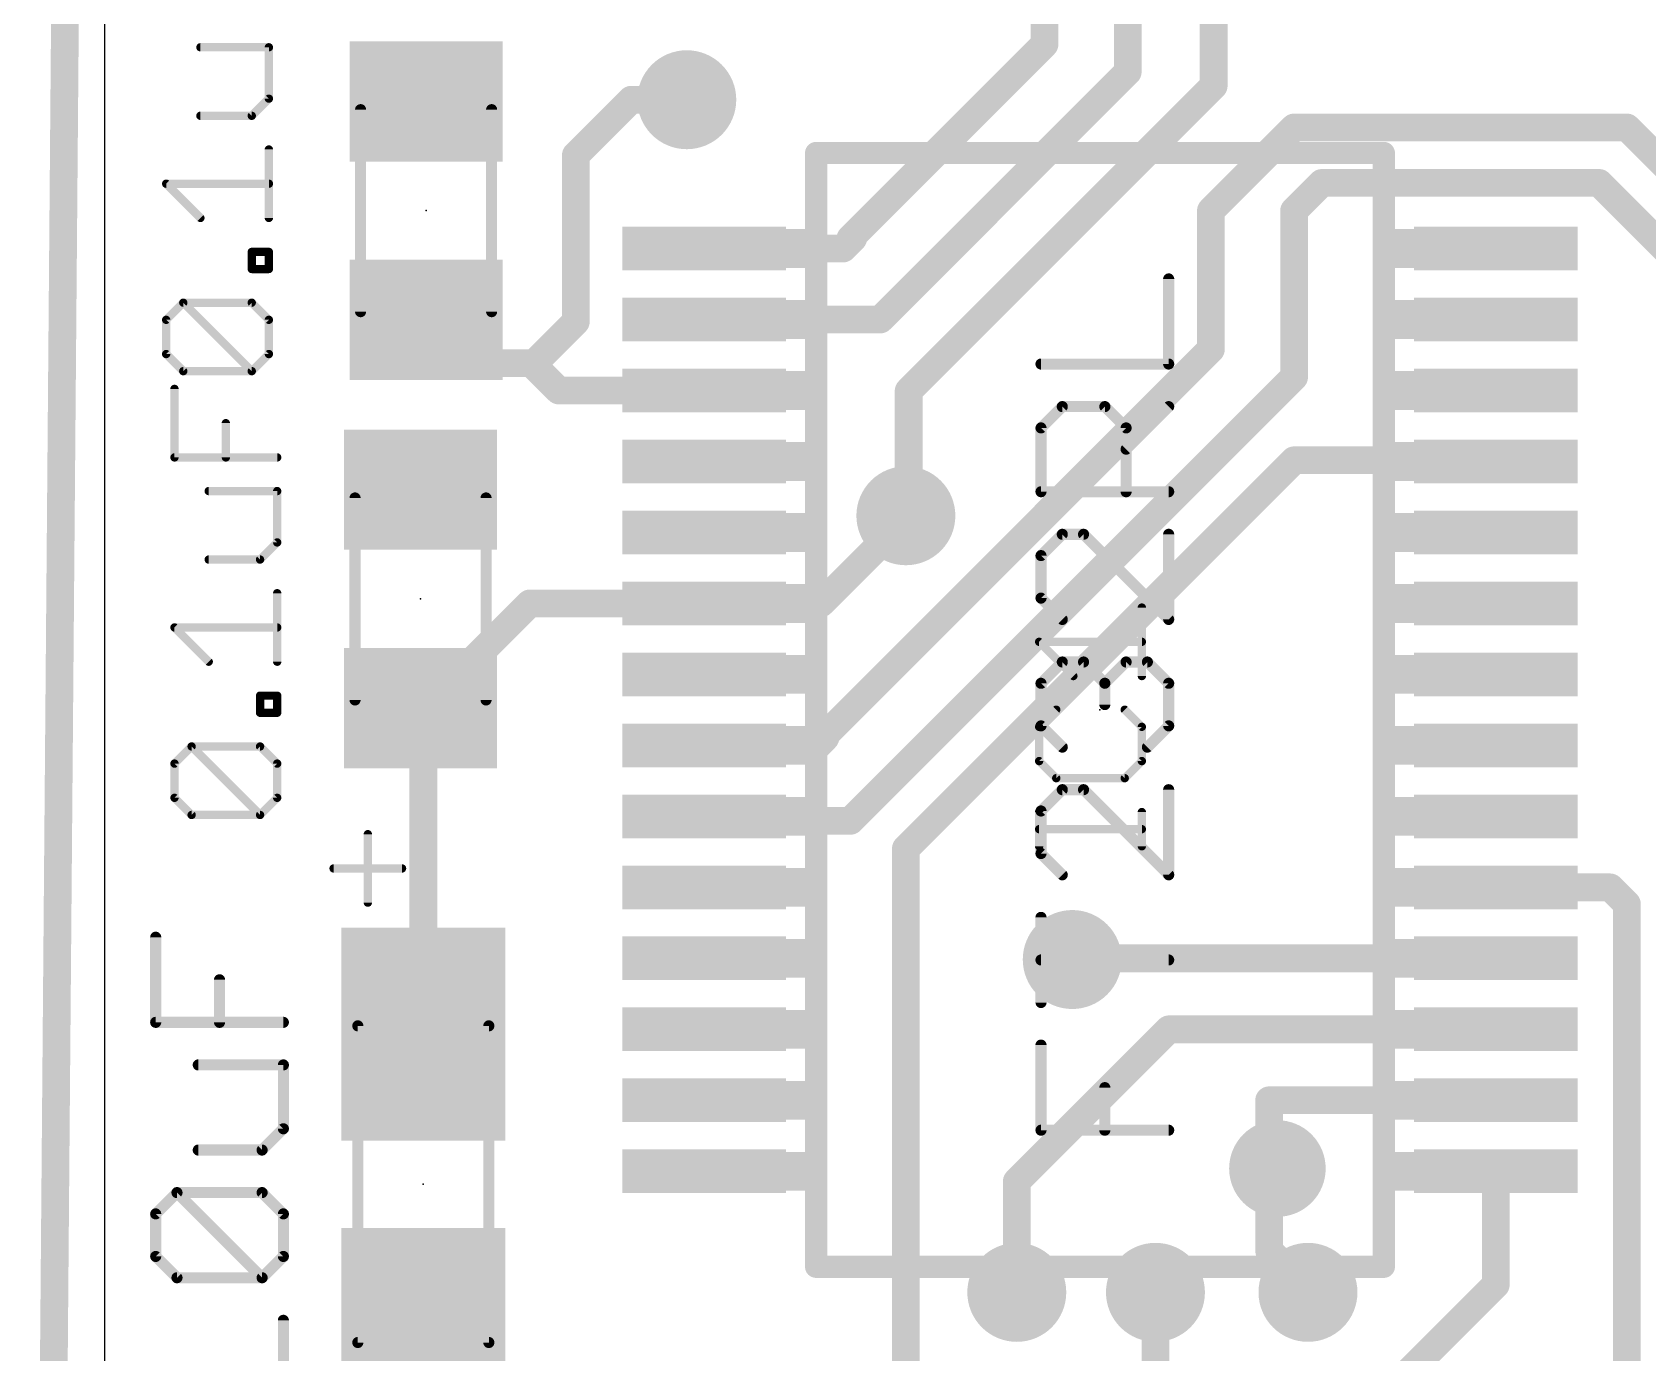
# Model space of a CAD drawing. Extents: x -0.7 to 23.9, y -0.3 to 32.1.
# Drawn here: x -0.66 to 14.14, y 8.46 to 20.56 of the extents above; entities that cross this region are included whole.
import ezdxf

# ---------------------------------------------------------------- set-up
doc = ezdxf.new("R2010")
doc.units = 0
for name, color, linetype in [('1', 12, 'CONTINUOUS'), ('18', 110, 'CONTINUOUS'), ('20', 53, 'CONTINUOUS'), ('21', 253, 'CONTINUOUS'), ('23', 53, 'CONTINUOUS'), ('25', 253, 'CONTINUOUS'), ('27', 253, 'CONTINUOUS'), ('51', 253, 'CONTINUOUS')]:
    doc.layers.add(name, color=color, linetype=linetype)

# ---------------------------------------------------------------- blocks, each defined once
blk = doc.blocks.new('RECT')
blk.add_solid([(-0.5, -0.5), (0.5, -0.5), (-0.5, 0.5), (0.5, 0.5)])
blk = doc.blocks.new('ROUNDV')
at = {"const_width": 0.5}
blk.add_lwpolyline([(0, -0.25, 1), (0, 0.25, 1), (0, -0.25)], format="xyb", dxfattribs=at)

msp = doc.modelspace()

# ---------------------------------------------------------------- linework, layer by layer
at = {"layer": '1', "const_width": 0.254}
for points in [[(-0.2794, 30.607), (-0.5334, -0.127)], [(8.6106, 20.447), (8.6106, 21.717)], [(10.16, 20.066), (10.16, 21.6664)], [(9.3726, 20.193), (9.3726, 21.209)], [(6.8326, 18.669), (8.6106, 20.447)], [(7.1056, 17.926), (9.3726, 20.193)], [(7.366, 17.272), (10.16, 20.066)], [(4.318, 19.431), (4.826, 19.939)], [(4.826, 19.939), (5.334, 19.939)], [(10.1346, 18.923), (10.8966, 19.685)], [(10.8966, 19.685), (13.9446, 19.685)], [(13.9446, 19.685), (14.9606, 18.669)], [(4.318, 17.907), (4.318, 19.431)], [(10.8966, 18.923), (11.1506, 19.177)], [(11.1506, 19.177), (13.6906, 19.177)], [(13.6906, 19.177), (14.4526, 18.415)], [(10.1346, 17.653), (10.1346, 18.923)], [(10.8966, 17.399), (10.8966, 18.923)], [(6.765, 18.576), (6.858, 18.669)], [(6.858, 18.669), (6.8326, 18.669)], [(5.4936, 18.576), (6.765, 18.576)], [(2.9464, 18.0086), (2.921, 18.034)], [(2.9464, 18.0086), (2.9464, 17.923)], [(3.175, 17.78), (2.9464, 18.0086)], [(5.4936, 17.926), (7.1056, 17.926)], [(3.175, 17.78), (3.191, 17.796)], [(3.429, 17.526), (3.175, 17.78)], [(3.937, 17.526), (4.318, 17.907)], [(6.5786, 14.097), (10.1346, 17.653)], [(3.9116, 17.526), (3.429, 17.526)], [(3.9116, 17.526), (4.1616, 17.276)], [(3.937, 17.526), (3.9116, 17.526)], [(6.8326, 13.335), (10.8966, 17.399)], [(4.1616, 17.276), (5.4936, 17.276)], [(7.366, 16.129), (7.366, 17.272)], [(7.3406, 13.081), (10.8966, 16.637)], [(10.8966, 16.637), (12.1666, 16.637)], [(12.1666, 16.637), (12.1776, 16.626)], [(12.1776, 16.626), (12.7436, 16.626)], [(6.563, 15.326), (7.3406, 16.1036)], [(7.3406, 16.1036), (7.3406, 16.129)], [(7.3406, 16.129), (7.366, 16.129)], [(2.937, 14.367), (3.896, 15.326)], [(3.896, 15.326), (5.4936, 15.326)], [(5.4936, 15.326), (6.563, 15.326)], [(2.921, 14.478), (2.8956, 14.4526)], [(2.8956, 14.4526), (2.8956, 14.367)], [(2.921, 11.3826), (2.921, 14.478)], [(2.8956, 14.367), (2.937, 14.367)], [(6.533, 14.026), (6.604, 14.097)], [(6.604, 14.097), (6.5786, 14.097)], [(5.4936, 14.026), (6.533, 14.026)], [(5.0546, 13.335), (5.0136, 13.376)], [(5.0136, 13.376), (5.4936, 13.376)], [(5.0546, 13.335), (6.8326, 13.335)], [(7.3406, 4.826), (7.3406, 13.081)], [(13.7916, 12.726), (12.7436, 12.726)], [(13.9446, 12.573), (13.7916, 12.726)], [(13.9446, 5.842), (13.9446, 12.573)], [(8.8646, 12.065), (8.8756, 12.076)], [(8.8756, 12.076), (12.7436, 12.076)], [(8.3566, 10.033), (9.7496, 11.426)], [(9.7496, 11.426), (12.7436, 11.426)], [(10.668, 10.776), (12.7436, 10.776)], [(10.668, 9.398), (10.668, 10.776)], [(12.7436, 9.086), (12.7436, 10.126)], [(8.3566, 9.017), (8.3566, 10.033)], [(11.049, 9.017), (10.668, 9.398)], [(10.8806, 7.223), (12.7436, 9.086)], [(9.6266, 6.096), (9.6266, 9.017)], [(11.0236, 9.017), (11.049, 9.017)]]:
    msp.add_lwpolyline(points, dxfattribs=at)
at = {"layer": '1', "const_width": 0.127}
for points in [[(8.6555, 20.4021, 1), (8.5657, 20.4919)], [(8.5471, 20.447, 1), (8.6741, 20.447)], [(9.4175, 20.1481, 1), (9.3277, 20.2379)], [(9.3091, 20.193, 1), (9.4361, 20.193)], [(10.0965, 20.066, 1), (10.2235, 20.066)], [(10.2049, 20.0211, 1), (10.1151, 20.1109)], [(4.826, 20.0025, 1), (4.826, 19.8755)], [(4.8709, 19.8941, 1), (4.7811, 19.9839)], [(5.334, 19.8755, 1), (5.334, 20.0025)], [(10.8966, 19.7485, 1), (10.8966, 19.6215)], [(10.9415, 19.6401, 1), (10.8517, 19.7299)], [(13.9895, 19.7299, 1), (13.8997, 19.6401)], [(13.9446, 19.6215, 1), (13.9446, 19.7485)], [(4.3815, 19.431, 1), (4.2545, 19.431)], [(4.2731, 19.4759, 1), (4.3629, 19.3861)], [(11.1506, 19.2405, 1), (11.1506, 19.1135)], [(11.1955, 19.1321, 1), (11.1057, 19.2219)], [(13.7355, 19.2219, 1), (13.6457, 19.1321)], [(13.6906, 19.1135, 1), (13.6906, 19.2405)], [(10.1981, 18.923, 1), (10.0711, 18.923)], [(10.0897, 18.9679, 1), (10.1795, 18.8781)], [(10.9601, 18.923, 1), (10.8331, 18.923)], [(10.8517, 18.9679, 1), (10.9415, 18.8781)], [(6.8326, 18.7325, 1), (6.8326, 18.6055)], [(6.9029, 18.6241, 1), (6.8131, 18.7139)], [(6.858, 18.6055, 1), (6.858, 18.7325)], [(5.4936, 18.6395, 1), (5.4936, 18.5125)], [(6.7201, 18.6209, 1), (6.8099, 18.5311)], [(6.765, 18.5125, 1), (6.765, 18.6395)], [(6.7877, 18.7139, 1), (6.8775, 18.6241)], [(2.9659, 18.0789, 1), (2.8761, 17.9891)], [(3.0099, 18.0086, 1), (2.8829, 18.0086)], [(2.9913, 18.0535, 1), (2.9015, 17.9637)], [(2.9015, 17.9637, 1), (2.9913, 18.0535)], [(5.4936, 17.9895, 1), (5.4936, 17.8625)], [(7.1056, 17.8625, 1), (7.1056, 17.9895)], [(2.8829, 17.923, 1), (3.0099, 17.923)], [(3.2199, 17.8249, 1), (3.1301, 17.7351)], [(3.2359, 17.7511, 1), (3.1461, 17.8409)], [(4.2545, 17.907, 1), (4.3815, 17.907)], [(4.3629, 17.8621, 1), (4.2731, 17.9519)], [(7.0607, 17.9709, 1), (7.1505, 17.8811)], [(3.1301, 17.8249, 1), (3.2199, 17.7351)], [(3.1301, 17.7351, 1), (3.2199, 17.8249)], [(10.1795, 17.6081, 1), (10.0897, 17.6979)], [(3.429, 17.5895, 1), (3.429, 17.4625)], [(3.3841, 17.4811, 1), (3.4739, 17.5709)], [(3.9565, 17.5709, 1), (3.8667, 17.4811)], [(3.9116, 17.5895, 1), (3.9116, 17.4625)], [(3.8921, 17.5709, 1), (3.9819, 17.4811)], [(3.9116, 17.4625, 1), (3.9116, 17.5895)], [(3.937, 17.4625, 1), (3.937, 17.5895)], [(10.0711, 17.653, 1), (10.1981, 17.653)], [(10.8331, 17.399, 1), (10.9601, 17.399)], [(10.9415, 17.3541, 1), (10.8517, 17.4439)], [(4.1616, 17.3395, 1), (4.1616, 17.2125)], [(4.1167, 17.2311, 1), (4.2065, 17.3209)], [(5.4936, 17.2125, 1), (5.4936, 17.3395)], [(7.4295, 17.272, 1), (7.3025, 17.272)], [(7.3211, 17.3169, 1), (7.4109, 17.2271)], [(10.8966, 16.7005, 1), (10.8966, 16.5735)], [(10.9415, 16.5921, 1), (10.8517, 16.6819)], [(12.2115, 16.6819, 1), (12.1217, 16.5921)], [(12.1776, 16.6895, 1), (12.1776, 16.5625)], [(12.1327, 16.5811, 1), (12.2225, 16.6709)], [(12.1666, 16.5735, 1), (12.1666, 16.7005)], [(12.7436, 16.5625, 1), (12.7436, 16.6895)], [(7.4041, 16.129, 1), (7.2771, 16.129)], [(7.3406, 16.1925, 1), (7.3406, 16.0655)], [(7.2771, 16.1036, 1), (7.4041, 16.1036)], [(7.3855, 16.0587, 1), (7.2957, 16.1485)], [(7.3025, 16.129, 1), (7.4295, 16.129)], [(7.366, 16.0655, 1), (7.366, 16.1925)], [(3.896, 15.3895, 1), (3.896, 15.2625)], [(3.9409, 15.2811, 1), (3.8511, 15.3709)], [(5.4936, 15.3895, 1), (5.4936, 15.2625)], [(5.4936, 15.2625, 1), (5.4936, 15.3895)], [(6.5181, 15.3709, 1), (6.6079, 15.2811)], [(6.563, 15.2625, 1), (6.563, 15.3895)], [(2.9591, 14.4526, 1), (2.8321, 14.4526)], [(2.8507, 14.4975, 1), (2.9405, 14.4077)], [(2.9845, 14.478, 1), (2.8575, 14.478)], [(2.9659, 14.4331, 1), (2.8761, 14.5229)], [(2.8956, 14.4305, 1), (2.8956, 14.3035)], [(2.8321, 14.367, 1), (2.9591, 14.367)], [(2.8921, 14.4119, 1), (2.9819, 14.3221)], [(2.937, 14.3035, 1), (2.937, 14.4305)], [(6.5786, 14.1605, 1), (6.5786, 14.0335)], [(6.5337, 14.1419, 1), (6.6235, 14.0521)], [(6.6489, 14.0521, 1), (6.5591, 14.1419)], [(6.604, 14.0335, 1), (6.604, 14.1605)], [(5.4936, 14.0895, 1), (5.4936, 13.9625)], [(6.4881, 14.0709, 1), (6.5779, 13.9811)], [(6.533, 13.9625, 1), (6.533, 14.0895)], [(5.0585, 13.4209, 1), (4.9687, 13.3311)], [(5.0136, 13.4395, 1), (5.0136, 13.3125)], [(5.4936, 13.3125, 1), (5.4936, 13.4395)], [(5.0546, 13.3985, 1), (5.0546, 13.2715)], [(5.0097, 13.2901, 1), (5.0995, 13.3799)], [(6.7877, 13.3799, 1), (6.8775, 13.2901)], [(6.8326, 13.2715, 1), (6.8326, 13.3985)], [(7.4041, 13.081, 1), (7.2771, 13.081)], [(7.2957, 13.1259, 1), (7.3855, 13.0361)], [(12.7436, 12.7895, 1), (12.7436, 12.6625)], [(13.8365, 12.7709, 1), (13.7467, 12.6811)], [(13.7916, 12.6625, 1), (13.7916, 12.7895)], [(14.0081, 12.573, 1), (13.8811, 12.573)], [(13.8997, 12.5281, 1), (13.9895, 12.6179)], [(8.8197, 12.1099, 1), (8.9095, 12.0201)], [(8.8756, 12.1395, 1), (8.8756, 12.0125)], [(8.9205, 12.0311, 1), (8.8307, 12.1209)], [(12.7436, 12.0125, 1), (12.7436, 12.1395)], [(9.7496, 11.4895, 1), (9.7496, 11.3625)], [(9.7945, 11.3811, 1), (9.7047, 11.4709)], [(12.7436, 11.3625, 1), (12.7436, 11.4895)], [(2.8575, 11.3826, 1), (2.9845, 11.3826)], [(10.668, 10.8395, 1), (10.668, 10.7125)], [(10.7315, 10.776, 1), (10.6045, 10.776)], [(12.7436, 10.7125, 1), (12.7436, 10.8395)], [(12.8071, 10.126, 1), (12.6801, 10.126)], [(8.4201, 10.033, 1), (8.2931, 10.033)], [(8.3117, 10.0779, 1), (8.4015, 9.9881)], [(10.7129, 9.4429, 1), (10.6231, 9.3531)], [(10.6045, 9.398, 1), (10.7315, 9.398)], [(12.7885, 9.0411, 1), (12.6987, 9.1309)], [(8.2931, 9.017, 1), (8.4201, 9.017)], [(9.6901, 9.017, 1), (9.5631, 9.017)], [(11.0236, 9.0805, 1), (11.0236, 8.9535)], [(11.0041, 8.9721, 1), (11.0939, 9.0619)], [(11.049, 8.9535, 1), (11.049, 9.0805)], [(12.6801, 9.086, 1), (12.8071, 9.086)]]:
    msp.add_lwpolyline(points, format="xyb", dxfattribs=at)
at = {"layer": '20'}
msp.add_line((0, 30.48), (0, 0), dxfattribs=at)
at = {"layer": '21'}
for points, const_width in [([(11.7186, 19.451), (6.5186, 19.451)], 0.2032), ([(6.5186, 19.451), (6.5186, 9.251)], 0.2032), ([(11.7186, 9.251), (11.7186, 19.451)], 0.2032), ([(2.4126, 12.5857), (2.4126, 13.2128)], 0.0762), ([(2.0991, 12.8992), (2.7261, 12.8992)], 0.0762), ([(6.5186, 9.251), (11.7186, 9.251)], 0.2032)]:
    msp.add_lwpolyline(points, dxfattribs=dict(at, const_width=const_width))
for points, const_width in [([(6.5186, 19.5018, 1), (6.5186, 19.4002)], 0.1016), ([(6.5694, 19.451, 1), (6.4678, 19.451)], 0.1016), ([(11.7694, 19.451, 1), (11.6678, 19.451)], 0.1016), ([(11.7186, 19.4002, 1), (11.7186, 19.5018)], 0.1016), ([(2.4317, 13.2128, 1), (2.3936, 13.2128)], 0.0381), ([(2.0991, 12.9183, 1), (2.0991, 12.8802)], 0.0381), ([(2.7261, 12.8802, 1), (2.7261, 12.9183)], 0.0381), ([(2.3936, 12.5857, 1), (2.4317, 12.5857)], 0.0381), ([(10.7436, 9.9299, 1), (10.7436, 10.3721, 1), (10.7436, 9.9299)], 0.4422), ([(6.5186, 9.3018, 1), (6.5186, 9.2002)], 0.1016), ([(11.7186, 9.2002, 1), (11.7186, 9.3018)], 0.1016), ([(6.4678, 9.251, 1), (6.5694, 9.251)], 0.1016), ([(11.6678, 9.251, 1), (11.7694, 9.251)], 0.1016)]:
    msp.add_lwpolyline(points, format="xyb", dxfattribs=dict(at, const_width=const_width))
at = {"layer": '23'}
for p in [(2.9464, 18.923), (2.8956, 15.367), (9.1186, 14.351), (2.921, 10.0076)]:
    msp.add_point(p, dxfattribs=at)
at = {"layer": '25', "const_width": 0.0762}
for points in [[(9.5019, 14.6611), (9.5019, 15.2881)], [(8.8748, 14.6611), (8.5613, 14.9746)], [(8.5613, 14.9746), (9.5019, 14.9746)], [(8.7181, 14.3526), (8.5613, 14.1959)], [(9.5019, 14.1959), (9.3451, 14.3526)], [(8.5613, 14.1959), (8.5613, 13.8823)], [(9.5019, 13.8823), (9.5019, 14.1959)], [(8.5613, 13.8823), (8.7181, 13.7256)], [(9.3451, 13.7256), (9.5019, 13.8823)], [(8.7181, 13.7256), (9.3451, 13.7256)], [(8.5613, 13.1019), (8.5613, 13.4154)], [(9.5019, 13.1019), (9.5019, 13.4154)], [(9.5019, 13.2586), (8.5613, 13.2586)]]:
    msp.add_lwpolyline(points, dxfattribs=at)
at = {"layer": '25', "const_width": 0.0381}
for points in [[(9.521, 15.2881, 1), (9.4829, 15.2881)], [(8.5613, 14.9937, 1), (8.5613, 14.9556)], [(8.5748, 14.9881, 1), (8.5478, 14.9611)], [(9.5019, 14.9556, 1), (9.5019, 14.9937)], [(8.8614, 14.6476, 1), (8.8883, 14.6745)], [(9.4829, 14.6611, 1), (9.521, 14.6611)], [(8.7315, 14.3392, 1), (8.7046, 14.3661)], [(9.3586, 14.3661, 1), (9.3317, 14.3392)], [(8.5803, 14.1959, 1), (8.5422, 14.1959)], [(8.5478, 14.2093, 1), (8.5748, 14.1824)], [(9.521, 14.1959, 1), (9.4829, 14.1959)], [(9.4884, 14.1824, 1), (9.5154, 14.2093)], [(8.5748, 13.8958, 1), (8.5478, 13.8689)], [(9.5154, 13.8689, 1), (9.4884, 13.8958)], [(8.5422, 13.8823, 1), (8.5803, 13.8823)], [(8.7181, 13.7446, 1), (8.7181, 13.7065)], [(9.3451, 13.7065, 1), (9.3451, 13.7446)], [(9.4829, 13.8823, 1), (9.521, 13.8823)], [(8.7046, 13.7121, 1), (8.7315, 13.739)], [(9.3317, 13.739, 1), (9.3586, 13.7121)], [(8.5803, 13.4154, 1), (8.5422, 13.4154)], [(9.521, 13.4154, 1), (9.4829, 13.4154)], [(8.5613, 13.2777, 1), (8.5613, 13.2396)], [(9.5019, 13.2396, 1), (9.5019, 13.2777)], [(8.5422, 13.1019, 1), (8.5803, 13.1019)], [(9.4829, 13.1019, 1), (9.521, 13.1019)]]:
    msp.add_lwpolyline(points, format="xyb", dxfattribs=at)
at = {"layer": '27'}
for points, const_width in [([(1.5063, 20.419), (0.8792, 20.419)], 0.0762), ([(1.5063, 19.9487), (1.5063, 20.419)], 0.0762), ([(1.3495, 19.7919), (1.5063, 19.9487)], 0.0762), ([(0.8792, 19.7919), (1.3495, 19.7919)], 0.0762), ([(1.5063, 18.8564), (1.5063, 19.4834)], 0.0762), ([(0.8792, 18.8564), (0.5657, 19.1699)], 0.0762), ([(0.5657, 19.1699), (1.5063, 19.1699)], 0.0762), ([(1.3495, 18.3886), (1.3495, 18.5454)], 0.0762), ([(1.3495, 18.5454), (1.5063, 18.5454)], 0.0762), ([(1.5063, 18.5454), (1.5063, 18.3886)], 0.0762), ([(1.5063, 18.3886), (1.3495, 18.3886)], 0.0762), ([(9.7478, 17.5183), (9.7478, 18.2979)], 0.1016), ([(0.5657, 17.9234), (0.7225, 18.0802)], 0.0762), ([(0.7225, 18.0802), (1.3495, 18.0802)], 0.0762), ([(1.3495, 17.4531), (0.7225, 18.0802)], 0.0762), ([(1.3495, 18.0802), (1.5063, 17.9234)], 0.0762), ([(0.5657, 17.6099), (0.5657, 17.9234)], 0.0762), ([(1.5063, 17.9234), (1.5063, 17.6099)], 0.0762), ([(0.7225, 17.4531), (0.5657, 17.6099)], 0.0762), ([(1.5063, 17.6099), (1.3495, 17.4531)], 0.0762), ([(1.3495, 17.4531), (0.7225, 17.4531)], 0.0762), ([(8.5784, 17.5183), (9.7478, 17.5183)], 0.1016), ([(0.6419, 16.6634), (0.6419, 17.2905)], 0.0762), ([(8.5784, 16.9336), (8.7733, 17.1285)], 0.1016), ([(8.7733, 17.1285), (9.1631, 17.1285)], 0.1016), ([(9.1631, 17.1285), (9.358, 16.9336)], 0.1016), ([(9.358, 16.7387), (9.7478, 17.1285)], 0.1016), ([(1.1122, 16.6634), (1.1122, 16.977)], 0.0762), ([(8.5784, 16.3489), (8.5784, 16.9336)], 0.1016), ([(9.358, 16.9336), (9.358, 16.3489)], 0.1016), ([(1.5825, 16.6634), (0.6419, 16.6634)], 0.0762), ([(1.5825, 16.355), (0.9554, 16.355)], 0.0762), ([(1.5825, 15.8847), (1.5825, 16.355)], 0.0762), ([(9.7478, 16.3489), (8.5784, 16.3489)], 0.1016), ([(8.7733, 15.9591), (8.5784, 15.7642)], 0.1016), ([(8.9682, 15.9591), (8.7733, 15.9591)], 0.1016), ([(9.7478, 15.1795), (8.9682, 15.9591)], 0.1016), ([(9.7478, 15.9591), (9.7478, 15.1795)], 0.1016), ([(1.4257, 15.7279), (1.5825, 15.8847)], 0.0762), ([(0.9554, 15.7279), (1.4257, 15.7279)], 0.0762), ([(8.5784, 15.7642), (8.5784, 15.3744)], 0.1016), ([(1.5825, 14.7924), (1.5825, 15.4194)], 0.0762), ([(8.5784, 15.3744), (8.7733, 15.1795)], 0.1016), ([(0.9554, 14.7924), (0.6419, 15.1059)], 0.0762), ([(0.6419, 15.1059), (1.5825, 15.1059)], 0.0762), ([(8.5784, 14.5948), (8.7733, 14.7897)], 0.1016), ([(8.7733, 14.7897), (8.9682, 14.7897)], 0.1016), ([(8.9682, 14.7897), (9.1631, 14.5948)], 0.1016), ([(9.1631, 14.5948), (9.358, 14.7897)], 0.1016), ([(9.358, 14.7897), (9.5529, 14.7897)], 0.1016), ([(9.5529, 14.7897), (9.7478, 14.5948)], 0.1016), ([(1.4257, 14.3246), (1.4257, 14.4814)], 0.0762), ([(1.4257, 14.4814), (1.5825, 14.4814)], 0.0762), ([(1.5825, 14.4814), (1.5825, 14.3246)], 0.0762), ([(8.5784, 14.205), (8.5784, 14.5948)], 0.1016), ([(9.1631, 14.5948), (9.1631, 14.3999)], 0.1016), ([(9.7478, 14.5948), (9.7478, 14.205)], 0.1016), ([(1.5825, 14.3246), (1.4257, 14.3246)], 0.0762), ([(8.7733, 14.0101), (8.5784, 14.205)], 0.1016), ([(9.7478, 14.205), (9.5529, 14.0101)], 0.1016), ([(0.6419, 13.8594), (0.7987, 14.0162)], 0.0762), ([(0.7987, 14.0162), (1.4257, 14.0162)], 0.0762), ([(1.4257, 13.3891), (0.7987, 14.0162)], 0.0762), ([(1.4257, 14.0162), (1.5825, 13.8594)], 0.0762), ([(0.6419, 13.5459), (0.6419, 13.8594)], 0.0762), ([(1.5825, 13.8594), (1.5825, 13.5459)], 0.0762), ([(8.7733, 13.6203), (8.5784, 13.4254)], 0.1016), ([(8.9682, 13.6203), (8.7733, 13.6203)], 0.1016), ([(9.7478, 12.8407), (8.9682, 13.6203)], 0.1016), ([(9.7478, 13.6203), (9.7478, 12.8407)], 0.1016), ([(0.7987, 13.3891), (0.6419, 13.5459)], 0.0762), ([(1.5825, 13.5459), (1.4257, 13.3891)], 0.0762), ([(8.5784, 13.4254), (8.5784, 13.0356)], 0.1016), ([(1.4257, 13.3891), (0.7987, 13.3891)], 0.0762), ([(8.5784, 13.0356), (8.7733, 12.8407)], 0.1016), ([(8.5784, 11.6713), (8.5784, 12.4509)], 0.1016), ([(0.4698, 11.4896), (0.4698, 12.2692)], 0.1016), ([(9.7478, 12.0611), (8.5784, 12.0611)], 0.1016), ([(1.0545, 11.4896), (1.0545, 11.8794)], 0.1016), ([(1.6392, 11.4896), (0.4698, 11.4896)], 0.1016), ([(8.5784, 10.5019), (8.5784, 11.2815)], 0.1016), ([(1.6392, 11.0998), (0.8596, 11.0998)], 0.1016), ([(1.6392, 10.5151), (1.6392, 11.0998)], 0.1016), ([(9.1631, 10.5019), (9.1631, 10.8917)], 0.1016), ([(1.4443, 10.3202), (1.6392, 10.5151)], 0.1016), ([(9.7478, 10.5019), (8.5784, 10.5019)], 0.1016), ([(0.8596, 10.3202), (1.4443, 10.3202)], 0.1016), ([(0.4698, 9.7355), (0.6647, 9.9304)], 0.1016), ([(0.6647, 9.9304), (1.4443, 9.9304)], 0.1016), ([(1.4443, 9.1508), (0.6647, 9.9304)], 0.1016), ([(1.4443, 9.9304), (1.6392, 9.7355)], 0.1016), ([(0.4698, 9.3457), (0.4698, 9.7355)], 0.1016), ([(1.6392, 9.7355), (1.6392, 9.3457)], 0.1016), ([(0.6647, 9.1508), (0.4698, 9.3457)], 0.1016), ([(1.6392, 9.3457), (1.4443, 9.1508)], 0.1016), ([(1.4443, 9.1508), (0.6647, 9.1508)], 0.1016), ([(1.6392, 7.9814), (1.6392, 8.761)], 0.1016)]:
    msp.add_lwpolyline(points, dxfattribs=dict(at, const_width=const_width))
for points, const_width in [([(0.8792, 20.438, 1), (0.8792, 20.3999)], 0.0381), ([(1.5253, 20.419, 1), (1.4872, 20.419)], 0.0381), ([(1.5063, 20.3999, 1), (1.5063, 20.438)], 0.0381), ([(1.5198, 19.9352, 1), (1.4928, 19.9621)], 0.0381), ([(0.8792, 19.8109, 1), (0.8792, 19.7728)], 0.0381), ([(1.3495, 19.7728, 1), (1.3495, 19.8109)], 0.0381), ([(1.4872, 19.9487, 1), (1.5253, 19.9487)], 0.0381), ([(1.3361, 19.8054, 1), (1.363, 19.7784)], 0.0381), ([(1.5253, 19.4834, 1), (1.4872, 19.4834)], 0.0381), ([(0.5657, 19.189, 1), (0.5657, 19.1509)], 0.0381), ([(0.5792, 19.1834, 1), (0.5522, 19.1564)], 0.0381), ([(1.5063, 19.1509, 1), (1.5063, 19.189)], 0.0381), ([(0.8658, 18.8429, 1), (0.8927, 18.8698)], 0.0381), ([(1.4872, 18.8564, 1), (1.5253, 18.8564)], 0.0381), ([(1.3495, 18.5644, 1), (1.3495, 18.5263)], 0.0381), ([(1.3686, 18.5454, 1), (1.3305, 18.5454)], 0.0381), ([(1.5253, 18.5454, 1), (1.4872, 18.5454)], 0.0381), ([(1.5063, 18.5263, 1), (1.5063, 18.5644)], 0.0381), ([(1.3495, 18.4077, 1), (1.3495, 18.3696)], 0.0381), ([(1.3305, 18.3886, 1), (1.3686, 18.3886)], 0.0381), ([(1.4872, 18.3886, 1), (1.5253, 18.3886)], 0.0381), ([(1.5063, 18.3696, 1), (1.5063, 18.4077)], 0.0381), ([(9.7732, 18.2979, 1), (9.7224, 18.2979)], 0.0508), ([(0.7225, 18.0992, 1), (0.7225, 18.0611)], 0.0381), ([(0.7359, 18.0936, 1), (0.709, 18.0667)], 0.0381), ([(0.7359, 18.0667, 1), (0.709, 18.0936)], 0.0381), ([(1.363, 18.0936, 1), (1.3361, 18.0667)], 0.0381), ([(1.3495, 18.0611, 1), (1.3495, 18.0992)], 0.0381), ([(0.5847, 17.9234, 1), (0.5466, 17.9234)], 0.0381), ([(0.5522, 17.9369, 1), (0.5792, 17.9099)], 0.0381), ([(1.5253, 17.9234, 1), (1.4872, 17.9234)], 0.0381), ([(1.4928, 17.9099, 1), (1.5198, 17.9369)], 0.0381), ([(0.5466, 17.6099, 1), (0.5847, 17.6099)], 0.0381), ([(0.5792, 17.6233, 1), (0.5522, 17.5964)], 0.0381), ([(1.4872, 17.6099, 1), (1.5253, 17.6099)], 0.0381), ([(1.5198, 17.5964, 1), (1.4928, 17.6233)], 0.0381), ([(0.7225, 17.4721, 1), (0.7225, 17.434)], 0.0381), ([(0.709, 17.4396, 1), (0.7359, 17.4666)], 0.0381), ([(1.3361, 17.4666, 1), (1.363, 17.4396)], 0.0381), ([(1.3361, 17.4396, 1), (1.363, 17.4666)], 0.0381), ([(1.3495, 17.434, 1), (1.3495, 17.4721)], 0.0381), ([(8.5784, 17.5437, 1), (8.5784, 17.4929)], 0.0508), ([(9.7224, 17.5183, 1), (9.7732, 17.5183)], 0.0508), ([(9.7478, 17.4929, 1), (9.7478, 17.5437)], 0.0508), ([(0.6609, 17.2905, 1), (0.6228, 17.2905)], 0.0381), ([(8.7733, 17.1539, 1), (8.7733, 17.1031)], 0.0508), ([(8.7913, 17.1105, 1), (8.7553, 17.1464)], 0.0508), ([(9.1811, 17.1464, 1), (9.1451, 17.1105)], 0.0508), ([(9.1631, 17.1031, 1), (9.1631, 17.1539)], 0.0508), ([(9.7658, 17.1105, 1), (9.7298, 17.1464)], 0.0508), ([(1.1313, 16.977, 1), (1.0932, 16.977)], 0.0381), ([(8.6038, 16.9336, 1), (8.553, 16.9336)], 0.0508), ([(8.5604, 16.9515, 1), (8.5964, 16.9156)], 0.0508), ([(9.3834, 16.9336, 1), (9.3326, 16.9336)], 0.0508), ([(9.34, 16.9156, 1), (9.376, 16.9515)], 0.0508), ([(9.34, 16.7566, 1), (9.376, 16.7207)], 0.0508), ([(0.6419, 16.6825, 1), (0.6419, 16.6444)], 0.0381), ([(0.6228, 16.6634, 1), (0.6609, 16.6634)], 0.0381), ([(1.0932, 16.6634, 1), (1.1313, 16.6634)], 0.0381), ([(1.5825, 16.6444, 1), (1.5825, 16.6825)], 0.0381), ([(0.9554, 16.374, 1), (0.9554, 16.3359)], 0.0381), ([(1.6016, 16.355, 1), (1.5635, 16.355)], 0.0381), ([(1.5825, 16.3359, 1), (1.5825, 16.374)], 0.0381), ([(8.5784, 16.3743, 1), (8.5784, 16.3235)], 0.0508), ([(8.553, 16.3489, 1), (8.6038, 16.3489)], 0.0508), ([(9.3326, 16.3489, 1), (9.3834, 16.3489)], 0.0508), ([(9.7478, 16.3235, 1), (9.7478, 16.3743)], 0.0508), ([(8.7733, 15.9845, 1), (8.7733, 15.9337)], 0.0508), ([(8.7913, 15.9411, 1), (8.7553, 15.977)], 0.0508), ([(8.9862, 15.977, 1), (8.9502, 15.9411)], 0.0508), ([(8.9682, 15.9337, 1), (8.9682, 15.9845)], 0.0508), ([(9.7732, 15.9591, 1), (9.7224, 15.9591)], 0.0508), ([(1.5635, 15.8847, 1), (1.6016, 15.8847)], 0.0381), ([(1.596, 15.8712, 1), (1.569, 15.8981)], 0.0381), ([(0.9554, 15.7469, 1), (0.9554, 15.7088)], 0.0381), ([(1.4123, 15.7414, 1), (1.4392, 15.7144)], 0.0381), ([(1.4257, 15.7088, 1), (1.4257, 15.7469)], 0.0381), ([(8.6038, 15.7642, 1), (8.553, 15.7642)], 0.0508), ([(8.5604, 15.7821, 1), (8.5964, 15.7462)], 0.0508), ([(1.6016, 15.4194, 1), (1.5635, 15.4194)], 0.0381), ([(8.5964, 15.3923, 1), (8.5604, 15.3564)], 0.0508), ([(8.553, 15.3744, 1), (8.6038, 15.3744)], 0.0508), ([(0.6419, 15.125, 1), (0.6419, 15.0869)], 0.0381), ([(0.6554, 15.1194, 1), (0.6284, 15.0924)], 0.0381), ([(1.5825, 15.0869, 1), (1.5825, 15.125)], 0.0381), ([(8.7553, 15.1615, 1), (8.7913, 15.1974)], 0.0508), ([(9.7224, 15.1795, 1), (9.7732, 15.1795)], 0.0508), ([(9.7298, 15.1615, 1), (9.7658, 15.1974)], 0.0508), ([(0.942, 14.7789, 1), (0.9689, 14.8058)], 0.0381), ([(1.5635, 14.7924, 1), (1.6016, 14.7924)], 0.0381), ([(8.7733, 14.8151, 1), (8.7733, 14.7643)], 0.0508), ([(8.7913, 14.7717, 1), (8.7553, 14.8076)], 0.0508), ([(8.9862, 14.8076, 1), (8.9502, 14.7717)], 0.0508), ([(8.9682, 14.7643, 1), (8.9682, 14.8151)], 0.0508), ([(9.358, 14.8151, 1), (9.358, 14.7643)], 0.0508), ([(9.376, 14.7717, 1), (9.34, 14.8076)], 0.0508), ([(9.5709, 14.8076, 1), (9.5349, 14.7717)], 0.0508), ([(9.5529, 14.7643, 1), (9.5529, 14.8151)], 0.0508), ([(1.4257, 14.5004, 1), (1.4257, 14.4623)], 0.0381), ([(1.4448, 14.4814, 1), (1.4067, 14.4814)], 0.0381), ([(1.6016, 14.4814, 1), (1.5635, 14.4814)], 0.0381), ([(1.5825, 14.4623, 1), (1.5825, 14.5004)], 0.0381), ([(8.6038, 14.5948, 1), (8.553, 14.5948)], 0.0508), ([(8.5604, 14.6127, 1), (8.5964, 14.5768)], 0.0508), ([(9.1885, 14.5948, 1), (9.1377, 14.5948)], 0.0508), ([(9.1451, 14.6127, 1), (9.1811, 14.5768)], 0.0508), ([(9.1451, 14.5768, 1), (9.1811, 14.6127)], 0.0508), ([(9.7732, 14.5948, 1), (9.7224, 14.5948)], 0.0508), ([(9.7298, 14.5768, 1), (9.7658, 14.6127)], 0.0508), ([(1.4257, 14.3437, 1), (1.4257, 14.3056)], 0.0381), ([(1.5825, 14.3056, 1), (1.5825, 14.3437)], 0.0381), ([(9.1377, 14.3999, 1), (9.1885, 14.3999)], 0.0508), ([(1.4067, 14.3246, 1), (1.4448, 14.3246)], 0.0381), ([(1.5635, 14.3246, 1), (1.6016, 14.3246)], 0.0381), ([(8.5964, 14.2229, 1), (8.5604, 14.187)], 0.0508), ([(8.553, 14.205, 1), (8.6038, 14.205)], 0.0508), ([(9.7224, 14.205, 1), (9.7732, 14.205)], 0.0508), ([(9.7658, 14.187, 1), (9.7298, 14.2229)], 0.0508), ([(0.7987, 14.0352, 1), (0.7987, 13.9971)], 0.0381), ([(0.8121, 14.0296, 1), (0.7852, 14.0027)], 0.0381), ([(0.8121, 14.0027, 1), (0.7852, 14.0296)], 0.0381), ([(1.4392, 14.0296, 1), (1.4123, 14.0027)], 0.0381), ([(1.4257, 13.9971, 1), (1.4257, 14.0352)], 0.0381), ([(8.7553, 13.9921, 1), (8.7913, 14.0281)], 0.0508), ([(9.5349, 14.0281, 1), (9.5709, 13.9921)], 0.0508), ([(0.6609, 13.8594, 1), (0.6228, 13.8594)], 0.0381), ([(0.6284, 13.8729, 1), (0.6554, 13.8459)], 0.0381), ([(1.6016, 13.8594, 1), (1.5635, 13.8594)], 0.0381), ([(1.569, 13.8459, 1), (1.596, 13.8729)], 0.0381), ([(8.7733, 13.6457, 1), (8.7733, 13.5949)], 0.0508), ([(8.7913, 13.6023, 1), (8.7553, 13.6383)], 0.0508), ([(8.9862, 13.6383, 1), (8.9502, 13.6023)], 0.0508), ([(8.9682, 13.5949, 1), (8.9682, 13.6457)], 0.0508), ([(9.7732, 13.6203, 1), (9.7224, 13.6203)], 0.0508), ([(0.6554, 13.5593, 1), (0.6284, 13.5324)], 0.0381), ([(0.6228, 13.5459, 1), (0.6609, 13.5459)], 0.0381), ([(1.5635, 13.5459, 1), (1.6016, 13.5459)], 0.0381), ([(1.596, 13.5324, 1), (1.569, 13.5593)], 0.0381), ([(8.5604, 13.4434, 1), (8.5964, 13.4074)], 0.0508), ([(8.6038, 13.4254, 1), (8.553, 13.4254)], 0.0508), ([(0.7987, 13.4082, 1), (0.7987, 13.3701)], 0.0381), ([(0.7852, 13.3756, 1), (0.8121, 13.4026)], 0.0381), ([(1.4123, 13.4026, 1), (1.4392, 13.3756)], 0.0381), ([(1.4123, 13.3756, 1), (1.4392, 13.4026)], 0.0381), ([(1.4257, 13.3701, 1), (1.4257, 13.4082)], 0.0381), ([(8.5964, 13.0536, 1), (8.5604, 13.0176)], 0.0508), ([(8.553, 13.0356, 1), (8.6038, 13.0356)], 0.0508), ([(8.7553, 12.8227, 1), (8.7913, 12.8587)], 0.0508), ([(9.7298, 12.8227, 1), (9.7658, 12.8587)], 0.0508), ([(9.7224, 12.8407, 1), (9.7732, 12.8407)], 0.0508), ([(8.6038, 12.4509, 1), (8.553, 12.4509)], 0.0508), ([(0.4952, 12.2692, 1), (0.4444, 12.2692)], 0.0508), ([(8.5784, 12.0865, 1), (8.5784, 12.0357)], 0.0508), ([(9.7478, 12.0357, 1), (9.7478, 12.0865)], 0.0508), ([(1.0799, 11.8794, 1), (1.0291, 11.8794)], 0.0508), ([(8.553, 11.6713, 1), (8.6038, 11.6713)], 0.0508), ([(0.4698, 11.515, 1), (0.4698, 11.4642)], 0.0508), ([(0.4444, 11.4896, 1), (0.4952, 11.4896)], 0.0508), ([(1.0291, 11.4896, 1), (1.0799, 11.4896)], 0.0508), ([(1.6392, 11.4642, 1), (1.6392, 11.515)], 0.0508), ([(8.6038, 11.2815, 1), (8.553, 11.2815)], 0.0508), ([(0.8596, 11.1252, 1), (0.8596, 11.0744)], 0.0508), ([(1.6646, 11.0998, 1), (1.6138, 11.0998)], 0.0508), ([(1.6392, 11.0744, 1), (1.6392, 11.1252)], 0.0508), ([(9.1885, 10.8917, 1), (9.1377, 10.8917)], 0.0508), ([(1.6138, 10.5151, 1), (1.6646, 10.5151)], 0.0508), ([(1.6572, 10.4971, 1), (1.6212, 10.5331)], 0.0508), ([(8.5784, 10.5273, 1), (8.5784, 10.4765)], 0.0508), ([(8.553, 10.5019, 1), (8.6038, 10.5019)], 0.0508), ([(9.1377, 10.5019, 1), (9.1885, 10.5019)], 0.0508), ([(9.7478, 10.4765, 1), (9.7478, 10.5273)], 0.0508), ([(0.8596, 10.3456, 1), (0.8596, 10.2948)], 0.0508), ([(1.4263, 10.3382, 1), (1.4623, 10.3022)], 0.0508), ([(1.4443, 10.2948, 1), (1.4443, 10.3456)], 0.0508), ([(0.6827, 9.9484, 1), (0.6467, 9.9124)], 0.0508), ([(0.6647, 9.9558, 1), (0.6647, 9.905)], 0.0508), ([(0.6827, 9.9124, 1), (0.6467, 9.9484)], 0.0508), ([(1.4623, 9.9484, 1), (1.4263, 9.9124)], 0.0508), ([(1.4443, 9.905, 1), (1.4443, 9.9558)], 0.0508), ([(0.4518, 9.7535, 1), (0.4878, 9.7175)], 0.0508), ([(0.4952, 9.7355, 1), (0.4444, 9.7355)], 0.0508), ([(1.6646, 9.7355, 1), (1.6138, 9.7355)], 0.0508), ([(1.6212, 9.7175, 1), (1.6572, 9.7535)], 0.0508), ([(0.4878, 9.3637, 1), (0.4518, 9.3277)], 0.0508), ([(0.4444, 9.3457, 1), (0.4952, 9.3457)], 0.0508), ([(1.6138, 9.3457, 1), (1.6646, 9.3457)], 0.0508), ([(1.6572, 9.3277, 1), (1.6212, 9.3637)], 0.0508), ([(0.6647, 9.1762, 1), (0.6647, 9.1254)], 0.0508), ([(0.6467, 9.1328, 1), (0.6827, 9.1688)], 0.0508), ([(1.4263, 9.1688, 1), (1.4623, 9.1328)], 0.0508), ([(1.4263, 9.1328, 1), (1.4623, 9.1688)], 0.0508), ([(1.4443, 9.1254, 1), (1.4443, 9.1762)], 0.0508), ([(1.6646, 8.761, 1), (1.6138, 8.761)], 0.0508)]:
    msp.add_lwpolyline(points, format="xyb", dxfattribs=dict(at, const_width=const_width))
at = {"layer": '51', "const_width": 0.1016}
for points in [[(2.3464, 17.998), (2.3464, 19.848)], [(3.5464, 19.848), (3.5464, 17.998)], [(2.2956, 14.442), (2.2956, 16.292)], [(3.4956, 16.292), (3.4956, 14.442)], [(2.321, 8.5576), (2.321, 11.4576)], [(2.321, 11.4576), (3.521, 11.4576)], [(3.521, 11.4576), (3.521, 8.5576)], [(3.521, 8.5576), (2.321, 8.5576)]]:
    msp.add_lwpolyline(points, dxfattribs=at)
at = {"layer": '51', "const_width": 0.0508}
for points in [[(2.3718, 19.848, 1), (2.321, 19.848)], [(3.5718, 19.848, 1), (3.521, 19.848)], [(2.321, 17.998, 1), (2.3718, 17.998)], [(3.521, 17.998, 1), (3.5718, 17.998)], [(2.321, 16.292, 1), (2.2702, 16.292)], [(3.521, 16.292, 1), (3.4702, 16.292)], [(2.2702, 14.442, 1), (2.321, 14.442)], [(3.4702, 14.442, 1), (3.521, 14.442)], [(2.3464, 11.4576, 1), (2.2956, 11.4576)], [(2.321, 11.483, 1), (2.321, 11.4322)], [(3.5464, 11.4576, 1), (3.4956, 11.4576)], [(3.521, 11.4322, 1), (3.521, 11.483)], [(2.321, 8.583, 1), (2.321, 8.5322)], [(2.2956, 8.5576, 1), (2.3464, 8.5576)], [(3.4956, 8.5576, 1), (3.5464, 8.5576)], [(3.521, 8.5322, 1), (3.521, 8.583)]]:
    msp.add_lwpolyline(points, format="xyb", dxfattribs=at)

# ---------------------------------------------------------------- block references
at = {"layer": '1', "rotation": 90}
for p, xscale, yscale in [((2.9464, 19.923), 1.1, 1.4), ((5.4936, 18.576), 0.4, 1.5), ((12.7436, 18.576), 0.4, 1.5), ((2.9464, 17.923), 1.1, 1.4), ((5.4936, 17.926), 0.4, 1.5), ((12.7436, 17.926), 0.4, 1.5), ((5.4936, 17.276), 0.4, 1.5), ((12.7436, 17.276), 0.4, 1.5), ((2.8956, 16.367), 1.1, 1.4), ((5.4936, 16.626), 0.4, 1.5), ((12.7436, 16.626), 0.4, 1.5), ((5.4936, 15.976), 0.4, 1.5), ((12.7436, 15.976), 0.4, 1.5), ((5.4936, 15.326), 0.4, 1.5), ((12.7436, 15.326), 0.4, 1.5), ((2.8956, 14.367), 1.1, 1.4), ((5.4936, 14.676), 0.4, 1.5), ((12.7436, 14.676), 0.4, 1.5), ((5.4936, 14.026), 0.4, 1.5), ((12.7436, 14.026), 0.4, 1.5), ((5.4936, 13.376), 0.4, 1.5), ((12.7436, 13.376), 0.4, 1.5), ((5.4936, 12.726), 0.4, 1.5), ((12.7436, 12.726), 0.4, 1.5), ((2.921, 11.3826), 1.95, 1.5), ((5.4936, 12.076), 0.4, 1.5), ((12.7436, 12.076), 0.4, 1.5), ((5.4936, 11.426), 0.4, 1.5), ((12.7436, 11.426), 0.4, 1.5), ((5.4936, 10.776), 0.4, 1.5), ((12.7436, 10.776), 0.4, 1.5), ((5.4936, 10.126), 0.4, 1.5), ((12.7436, 10.126), 0.4, 1.5), ((2.921, 8.6326), 1.95, 1.5)]:
    msp.add_blockref('RECT', p, dxfattribs=dict(at, xscale=xscale, yscale=yscale))
at = {"layer": '18', "xscale": 0.9064, "yscale": 0.9064}
for p in [(5.334, 19.939), (5.334, 19.939), (7.3406, 16.129), (7.3406, 16.129), (8.8646, 12.065), (8.8646, 12.065), (8.3566, 9.017), (8.3566, 9.017), (9.6266, 9.017), (9.6266, 9.017), (11.0236, 9.017), (11.0236, 9.017)]:
    msp.add_blockref('ROUNDV', p, dxfattribs=at)
at = {"layer": '51', "rotation": 90}
for p, xscale, yscale in [((2.9464, 19.673), 0.5, 1.3), ((5.8293, 18.576), 0.3556, 1.2954), ((12.4079, 18.576), 0.3556, 1.2954), ((2.9464, 18.173), 0.5, 1.3), ((5.8293, 17.9261), 0.3556, 1.2954), ((12.4079, 17.9261), 0.3556, 1.2954), ((5.8293, 17.2761), 0.3556, 1.2954), ((12.4079, 17.2761), 0.3556, 1.2954), ((5.8293, 16.6261), 0.3556, 1.2954), ((12.4079, 16.6261), 0.3556, 1.2954), ((2.8956, 16.117), 0.5, 1.3), ((5.8293, 15.9761), 0.3556, 1.2954), ((12.4079, 15.9761), 0.3556, 1.2954), ((5.8293, 15.3261), 0.3556, 1.2954), ((12.4079, 15.3261), 0.3556, 1.2954), ((2.8956, 14.617), 0.5, 1.3), ((5.8293, 14.6761), 0.3556, 1.2954), ((12.4079, 14.6761), 0.3556, 1.2954), ((5.8293, 14.0259), 0.3556, 1.2954), ((12.4079, 14.0259), 0.3556, 1.2954), ((5.8293, 13.3759), 0.3556, 1.2954), ((12.4079, 13.3759), 0.3556, 1.2954), ((5.8293, 12.7259), 0.3556, 1.2954), ((12.4079, 12.7259), 0.3556, 1.2954), ((5.8293, 12.0759), 0.3556, 1.2954), ((12.4079, 12.0759), 0.3556, 1.2954), ((2.921, 11.5451), 0.125, 1.2), ((5.8293, 11.4259), 0.3556, 1.2954), ((12.4079, 11.4259), 0.3556, 1.2954), ((2.921, 10.9576), 0.3, 1.25), ((5.8293, 10.7759), 0.3556, 1.2954), ((12.4079, 10.7759), 0.3556, 1.2954), ((5.8293, 10.126), 0.3556, 1.2954), ((12.4079, 10.126), 0.3556, 1.2954), ((2.921, 8.4701), 0.125, 1.2)]:
    msp.add_blockref('RECT', p, dxfattribs=dict(at, xscale=xscale, yscale=yscale))

doc.saveas('drawing.dxf')
